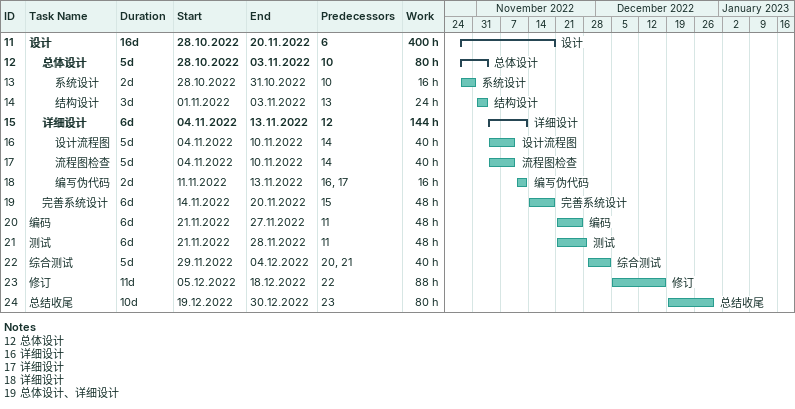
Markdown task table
| ID | Level | Task | Duration | Start | Finish | Predecessors | Resources | Work (h) |
|---|---|---|---|---|---|---|---|---|
| 11 | 1 | **设计** | 16d | 2022-10-28 | 2022-11-20 | 6 | 设计 | 400 |
| 12 | 2 | **总体设计** | 5d | 2022-10-28 | 2022-11-03 | 10 | 总体设计 | 80 |
| 13 | 3 | 系统设计 | 2d | 2022-10-28 | 2022-10-31 | 10 | 系统设计 | 16 |
| 14 | 3 | 结构设计 | 3d | 2022-11-01 | 2022-11-03 | 13 | 结构设计 | 24 |
| 15 | 2 | **详细设计** | 6d | 2022-11-04 | 2022-11-13 | 12 | 详细设计 | 144 |
| 16 | 3 | 设计流程图 | 5d | 2022-11-04 | 2022-11-10 | 14 | 设计流程图 | 40 |
| 17 | 3 | 流程图检查 | 5d | 2022-11-04 | 2022-11-10 | 14 | 流程图检查 | 40 |
| 18 | 3 | 编写伪代码 | 2d | 2022-11-11 | 2022-11-13 | 16, 17 | 编写伪代码 | 16 |
| 19 | 2 | 完善系统设计 | 6d | 2022-11-14 | 2022-11-20 | 15 | 完善系统设计 | 48 |
| 20 | 1 | 编码 | 6d | 2022-11-21 | 2022-11-27 | 11 | 编码 | 48 |
| 21 | 1 | 测试 | 6d | 2022-11-21 | 2022-11-28 | 11 | 测试 | 48 |
| 22 | 1 | 综合测试 | 5d | 2022-11-29 | 2022-12-04 | 20, 21 | 综合测试 | 40 |
| 23 | 1 | 修订 | 11d | 2022-12-05 | 2022-12-18 | 22 | 修订 | 88 |
| 24 | 1 | 总结收尾 | 10d | 2022-12-19 | 2022-12-30 | 23 | 总结收尾 | 80 |

Notes
- 12: 总体设计
- 16: 详细设计
- 17: 详细设计
- 18: 详细设计
- 19: 总体设计、详细设计
